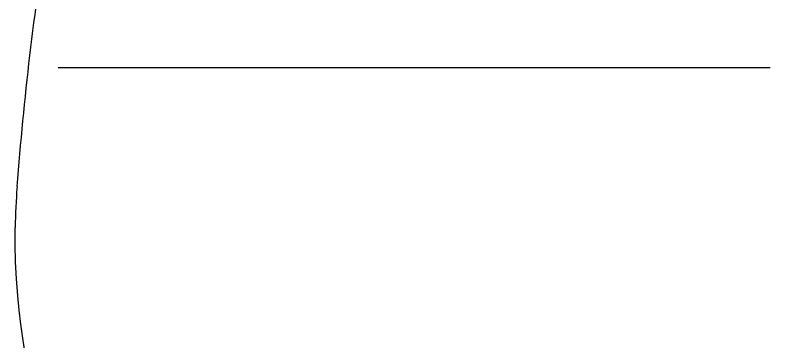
# Model space of a CAD drawing. Extents: x 527 to 611, y 788 to 934.
# Drawn here: x 577.98 to 599.43, y 857.46 to 866.76 of the extents above; entities that cross this region are included whole.
import ezdxf

# ---------------------------------------------------------------- set-up
doc = ezdxf.new("R2010")
doc.units = 0
doc.header["$MEASUREMENT"] = 0
doc.layers.add('1', color=4, linetype='Continuous')

# ---------------------------------------------------------------- blocks, each defined once
blk = doc.blocks.new('2018 FLAIR')
at = {"layer": '1', "linetype": 'Continuous', "lineweight": 25, "flags": 128}
for points in [[(52.309, 61.905), (52.952, 61.905), (53.619, 61.905), (54.311, 61.905), (55.025, 61.905), (55.649, 61.905), (56.02, 61.905), (56.407, 61.905), (56.809, 61.905), (57.226, 61.905), (57.659, 61.905), (58.008, 61.905), (58.342, 61.905), (58.82, 61.905), (59.346, 61.905), (59.918, 61.905), (60.156, 61.905), (60.401, 61.905), (60.66, 61.905), (60.962, 61.905), (61.248, 61.905), (61.519, 61.905), (61.965, 61.905), (62.362, 61.905), (62.709, 61.905), (63.008, 61.905), (63.257, 61.905), (63.456, 61.905), (63.581, 61.905), (63.714, 61.905), (63.855, 61.905), (64.005, 61.905), (64.164, 61.905), (64.331, 61.905), (64.758, 61.905), (65.232, 61.905), (65.696, 61.905), (66.196, 61.905), (66.696, 61.905), (67.16, 61.905), (67.599, 61.905), (68.003, 61.905), (68.372, 61.905), (68.705, 61.905), (69.004, 61.905), (69.414, 61.905), (69.861, 61.905), (70.447, 61.905), (70.989, 61.905), (71.486, 61.905), (71.961, 61.905), (72.536, 61.905)], [(51.625, 52.499), (51.579, 52.705), (51.508, 53.051), (51.436, 53.43), (51.367, 53.834), (51.309, 54.212), (51.256, 54.603), (51.208, 55.005), (51.167, 55.412), (51.129, 55.896), (51.102, 56.383), (51.088, 56.871), (51.09, 57.356)]]:
    blk.add_lwpolyline(points, dxfattribs=at)
at = {"layer": '1', "linetype": 'Continuous', "lineweight": 25}
for centre, radius, start, end in [((139.527, 51.917), 88.631, 170.88165, 175.72714), ((71.071, 57.031), 19.983, 175.7263, 179.068)]:
    blk.add_arc(centre, radius, start, end, dxfattribs=at)

msp = doc.modelspace()

# ---------------------------------------------------------------- block references
at = {"layer": '1'}
msp.add_blockref('2018 FLAIR', (526.895, 803.362), dxfattribs=at)

doc.saveas('drawing.dxf')
